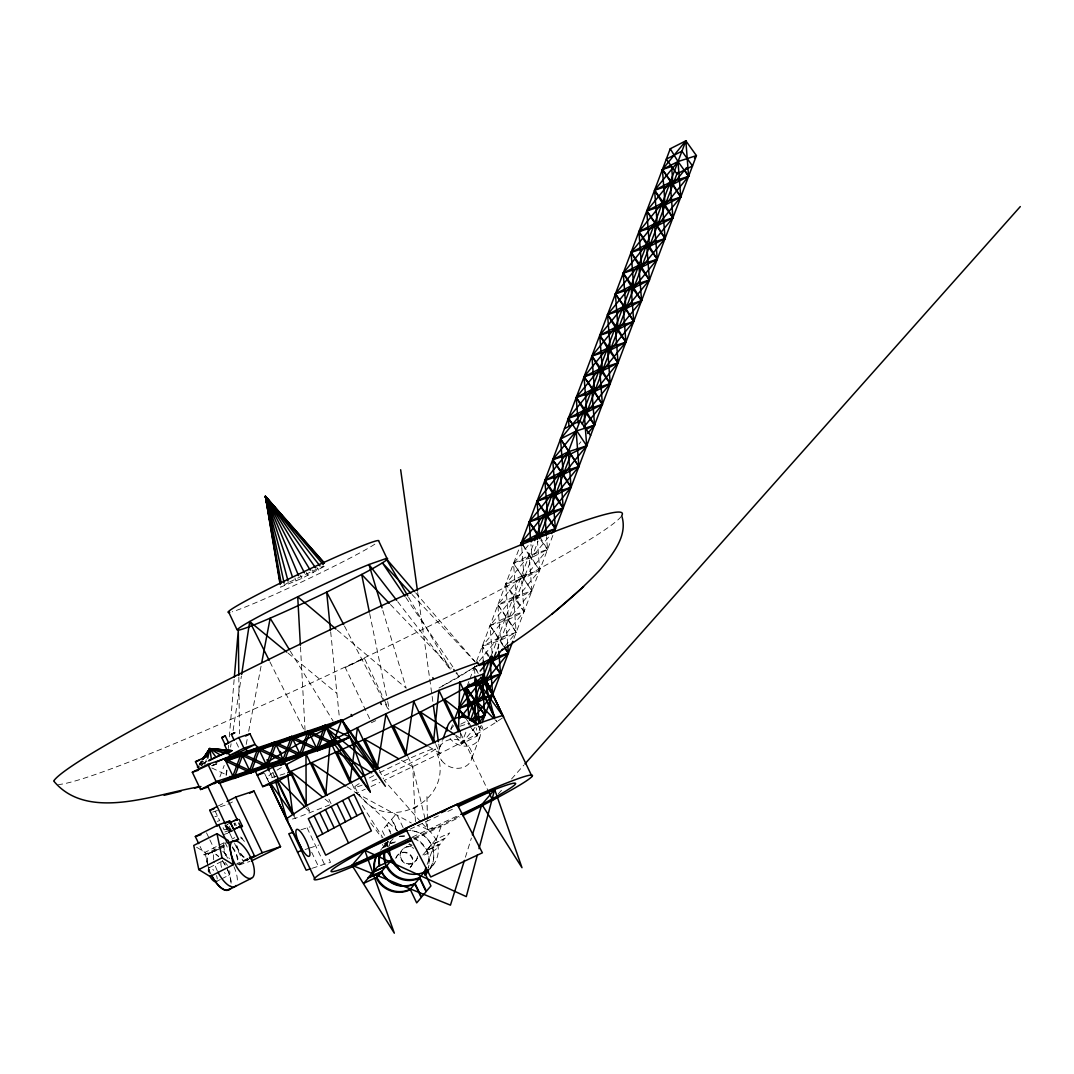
<?xml version="1.0" encoding="UTF-8"?>
<svg xmlns="http://www.w3.org/2000/svg" width="1074" height="1074" viewBox="0 0 1074 1074"><rect width="100%" height="100%" fill="white"/><g stroke="black" fill="none" stroke-linecap="round" stroke-linejoin="round"><path stroke-width="0.75" stroke-dasharray="5 3.75" d="M226.077 775.146L226.641 768.501M228.319 748.538L228.601 745.208M229.312 736.885L234.213 678.674M226.305 775.173L227.057 770.219M230.574 747.088L231.085 743.785M233.098 730.575L241.395 676.07M246.201 744.403L247.45 737.851M248.685 731.3L261.143 665.759M204.839 764.46L206.302 759.707M465.418 857.213L471.405 838.029M427.13 864.422L441.132 826.336L459.793 817.072M219.942 776.811L224.197 765.4M439.011 749.424L442.34 740.577M452.53 724.762L450.852 729.206L453.913 728.212M467.083 686.259L469.325 680.339M469.875 678.862L476.037 662.577M476.601 661.087L519.131 548.559M491.073 656.133L534.181 542.115M455.658 735.918L461.417 743.987L466.452 730.656M497.235 649.22L538.087 541.121M460.545 732.683L461.417 743.987L477.017 736.066L481.488 724.212M513.949 638.332L553.137 534.677M471.848 758.177L480.185 736.039M201.469 765.856L203.536 761.547M202.677 760.875L200.328 764.957L207.121 761.332M199.831 765.373L202.301 761.184M200.046 763.507L201.805 760.795M199.334 764.5L201.066 761.855M199.12 764.339L200.892 761.721M578.926 444.206L580.886 441.817M528.18 545.458L513.533 563.367L516.258 598.876L524.031 611.683L500.591 640.332L482.199 646.279L483.313 660.805M548.532 537.121L531.939 557.419L513.533 563.367L531.872 590.955L508.432 619.604L490.026 625.551L492.254 654.603M479.246 661.047L497.799 638.359L516.191 632.411L513.466 596.902L505.706 584.095L529.133 555.433L547.539 549.485L546.545 536.57M453.778 725.621L450.852 729.206L453.684 727.769M461.417 743.987L475.084 727.273M380.572 850.178L383.311 846.97A25.132 24.903 40.5 0 1 387.674 842.164M387.875 841.922L382.559 848.151A25.132 24.903 40.5 0 1 394.239 842.687M393.151 838.646L388.6 844.003L386.976 840.593M426.834 850.259L431.399 844.929M422.887 854.985L426.539 850.715L440.085 844.379L435.534 849.709L423.035 855.562M434.003 863.858L429.439 869.188A24.702 24.474 40.5 0 0 411.047 830.632M498.188 794.008L502.645 789.001M511.546 778.972L523.79 765.198M369.644 718.654L345.224 667.451L364.435 658.375L383.834 699.04M364.435 658.375L345.224 667.451M234.575 843.412L243.14 861.375L247.785 858.811M264.499 773.213L268.675 781.966L266.567 777.536L273.038 772.555L275.145 776.985M439.065 687.964L458.544 677.278L475.876 666.189M502.363 718.009C465.525 743.114 424.069 760.674 384.264 780.449L421.115 822.268M230.239 831.786L228.292 832.431L229.984 831.437M477.044 665.719L440.608 687.038M277.065 770.125L282.449 766.876M204.785 762.943L203.885 763.426A14.378 0.805 -25.5 0 0 202.905 764.782M229.46 831.665L231.017 830.873M354.782 786.745C378.652 840.324 461.149 801.835 435.145 749.102M288.45 582.551L280.556 587.156L301.942 578.376L326.241 565.354M417.356 806.574L410.953 809.635M289.712 581.907L319.515 567.878M474.856 673.465L474.359 667.021L477.192 665.571M218.358 805.903L225.58 802.238M227.983 804.225L235.206 800.56M196.555 847.198L205.013 852.367L223.902 842.768M231.984 839.049L234.682 837.68M460.773 724.158L466.452 721.285L469.338 725.312M200.073 846.419L204.114 854.904L217.19 848.259M218.64 847.52L225.902 843.828M210.182 852.89L217.378 849.037M218.828 848.299L226.104 844.607M204.114 854.904L218.17 849.722M219.62 848.984L226.882 845.292M209.349 867.658L222.036 861.214A7.787 3.182 63.1 0 1 227.46 865.443M235.743 864.463L247.866 858.301A11.626 4.739 63.1 0 1 236.441 843.882M237.582 864.812L248.363 859.334A12.781 5.209 63.1 0 1 235.81 843.493M239.126 864.489L247.799 860.086M216.049 881.7L220.277 879.552M221.687 878.841L228.735 875.256M216.894 763.654L215.565 764.285A14.378 0.805 -25.5 0 1 212.249 765.816M371.309 722.762L375.739 720.641M414.134 839.224L441.132 826.336L427.613 829.638L421.894 826.685L417.182 825.638M410.093 829.128L440.3 814.978M447.845 811.434L455.403 807.903M412.403 837.022L459.229 815.085M248.403 859.294L243.221 861.442M346.983 786.786L356.487 793.203L365.254 789.175M371.107 786.49L379.874 782.463M232.682 830.739L228.843 832.39M230.977 831.544L232.467 830.887M211.806 765.534L215.928 763.815M226.399 825.074L228.01 824.349M329.852 804.842L295.471 818.281L287.201 820.348M321.019 567.247L323.234 566.374M284.811 773.683L267.493 779.039L266.567 777.536M211.847 765.749L217.418 763.896M220.358 806.762L226.466 804.735M212.706 812.078L217.7 810.414M214.934 816.723L217.431 815.904M217.149 821.382L219.646 820.563L215.203 811.246M226.587 829.047L224.09 829.866L222.976 827.544M224.882 831.934L229.084 830.538L227.03 826.228M223.11 834.753L230.735 832.216L227.245 824.886M239.287 864.946L249.96 861.402M478.239 673.411L474.359 667.021L477.42 666.028M460.048 726.225L469.244 723.258L471.58 727.098M300.975 829.799L310.118 826.832M305.097 849.507L308.144 848.514M309.661 848.03L318.817 845.063M312.265 868.235L330.55 862.301L327.879 856.69M211.833 767.977L227.084 775.133M352.272 784.356L356.487 793.203L411.288 822.952M401.408 760.338L412.752 766.849L425.331 819.986M428.647 746.591L440.045 753.317L438.42 741.704M456.02 735.395L464.25 740.778M478.521 726.011L483.743 730.105L481.635 725.675M325.019 799.11L331.342 804.238L327.825 796.854M288.06 653.126L336.645 693.119M337.29 630.156L406.2 688.206L382.505 609.495M384.103 843.278L389.177 847.654L386.492 843.426M356.487 793.203L397.461 830.712M494.819 719.62L497.181 721.996L495.772 719.043M305.902 808.01L310.534 812.79L307.714 806.883M390.426 604.514L451.375 668.162M455.98 672.968L459.43 676.58L456.611 672.418M412.04 594.513L475.903 662.671M422.203 823.49L432.392 833.974L435.896 839.371A24.702 24.474 40.5 0 1 429.707 868.584M415.665 592.821L474.802 661.396M397.702 601.655L450.073 669.29M370.678 822.952L381.391 837.25M385.284 842.446L389.177 847.654M316.763 567.448L318.709 570.133M540.813 540.088L547.539 549.485L524.099 578.148L505.706 584.095L508.432 619.604L516.191 632.411L504.471 646.736L490.026 625.551L513.466 596.902L531.872 590.955L529.133 555.433L523.709 546.478M523.293 545.323L539.698 570.213L516.258 598.876L497.866 604.823L500.591 640.332L516.191 632.411L497.866 604.823L521.306 576.161L539.698 570.213L537.47 541.162M503.558 646.427L490.026 625.551L505.626 617.631L524.031 611.683L521.306 576.161L505.706 584.095L516.258 598.876L531.872 590.955L513.533 563.367L529.133 555.433L539.698 570.213L524.099 578.148L521.749 547.471M488.912 655.69L482.199 646.279L505.626 617.631L507.613 643.46M474.359 667.021L478.198 672.391M466.371 719.231L469.244 723.258M470.291 726.655L477.017 736.066L476.4 727.997M293.551 815.582L295.471 818.281M382.357 844.5L384.197 847.185M405.878 597.533L452.852 666.873M362.314 805.419L382.908 837.801M311.89 569.864L313.675 572.697M290.289 651.126L333.182 721.191M539.766 536.678L547.539 549.485L531.939 557.419L530.945 544.505M488.401 656.523L482.199 646.279L497.799 638.359L498.658 649.663M473.137 729.662L477.017 736.066M408.59 597.332L450.274 669.183M306.385 572.576L307.956 575.503M344.432 626.008L384.599 702.571M385.378 704.047L388.466 709.927M269.936 661.893L304.398 730.602M460.733 733.408L487.663 789.86M435.816 744.47L440.045 753.317M384.546 700.543L388.855 709.578M407.825 756.526L412.752 766.849L415.611 825.302M379.337 770.125L383.552 778.986M403.086 827.517L396.467 813.636L391.916 818.979L397.205 830.068M397.286 831.343L391.527 819.261L386.976 824.604L390.439 831.88M390.99 834.122L386.68 825.074L382.116 830.417L385.029 836.525M307.07 827.826L324.455 864.275M311.675 852.232L318.36 866.248M270.004 772.542L272.756 778.301M236.361 742.644L239.247 748.699M235.018 822.912L236.32 825.651M229.151 826.134L231.152 830.323L228.118 831.867L230.601 831.034L227.272 824.053M225.996 825.45L233.85 841.922M225.594 825.141L228.923 832.135M224.949 825.45L228.292 832.431M225.084 842.566L228.561 849.87M206.503 832.82L209.202 838.472M209.873 839.881L215.27 851.199M300.586 575.342L301.942 578.376M294.907 577.973L296.035 581.115M273.038 772.555L274.407 777.348M425.72 821.597L427.613 829.638L427.412 819.731M205.013 852.367L209.403 873.283M369.671 613.563L387.338 699.845M387.674 701.483L389.338 709.619M417.705 592.459L433.131 703.564M330.671 631.74L339.384 717.553M300.478 646.924L305.056 730.427M426.942 796.599L427.385 818.079M238.831 677.117L239.475 733.811M458.665 816.455A102.205 5.706 -25.5 0 1 414.296 838.002M408.684 844.406A25.132 24.903 40.5 0 1 411.611 845.923M389.352 846.057A24.702 24.474 40.5 0 1 390.506 841.385M379.672 772.636A44.719 2.497 -25.5 0 1 435.332 748.712A44.719 2.497 -25.5 0 1 380.746 777.267M376.598 779.106A44.719 2.497 -25.5 0 1 371.443 781.348M362.153 785.121A44.719 2.497 -25.5 0 1 360.676 782.758M369.349 777.965A44.719 2.497 -25.5 0 1 374.289 775.374M208.893 869.215A20.782 8.471 63.1 0 0 210.92 874.155A20.607 8.404 63.1 0 1 207.644 864.489M207.269 862.932A20.782 8.471 63.1 0 1 218.465 856.314M222.358 860.757A20.782 8.471 63.1 0 1 227.151 868.759M227.715 869.994A20.782 8.471 63.1 0 1 230.829 886.332M217.337 870.907A20.607 8.404 63.1 0 1 213.981 861.267M213.713 859.777A20.607 8.404 63.1 0 1 218.908 849.601M222.748 851.481A20.607 8.404 63.1 0 1 229.433 858.663M233.998 866.772A20.607 8.404 63.1 0 1 237.26 881.915M207.363 862.999A20.607 8.404 63.1 0 1 218.465 856.434M222.331 860.838A20.607 8.404 63.1 0 1 225.862 866.382M227.084 868.785A20.607 8.404 63.1 0 1 230.735 886.211M229.688 870.88A7.787 3.182 63.1 0 1 224.426 872.625M221.58 867.403A7.787 3.182 63.1 0 1 222.036 861.214M208.383 872.048A7.787 3.182 63.1 0 1 213.659 870.302M216.505 875.525A7.787 3.182 63.1 0 1 217.217 878.935M240.818 837.989A11.626 4.739 63.1 0 1 245.959 843.654M240.616 837.022A12.781 5.209 63.1 0 1 242.523 838.512M233.984 823.261A4.256 1.732 63.1 0 1 234.682 825.262M231.058 829.141A4.256 1.732 63.1 0 1 226.775 825.127M234.266 823.181A4.967 2.027 63.1 0 1 235.072 825.503M230.991 830.054A4.967 2.027 63.1 0 1 226.923 826.228M227.648 858.153A11.626 4.739 63.1 0 1 225.741 843.506M232.172 847.44A11.626 4.739 63.1 0 1 237.341 862.301M225.755 855.642A12.781 5.209 63.1 0 1 224.144 843.291M232.32 846.795A12.781 5.209 63.1 0 1 237.985 863.12M374.866 544.156A83.369 4.162 -25.4 0 1 303.405 581.168A83.369 4.162 -25.4 0 1 232.252 611.791M621.228 516.419A314.924 20.044 -25.4 0 1 352.849 663.356A314.924 20.044 -25.4 0 1 58.466 784.544M478.292 726.118A17.036 14.123 20.6 0 1 472.627 744.832A17.036 14.123 20.6 0 1 450.006 738.362M387.983 841.694A25.132 24.903 40.5 0 0 383.606 846.513L388.17 841.17A25.132 24.903 40.5 0 0 385.204 846.97M399.662 836.23A25.132 24.903 40.5 0 1 406.187 835.934M412.591 837.344A25.132 24.903 40.5 0 1 428.351 867.819M405.838 830.658A25.132 24.903 40.5 0 1 429.466 869.819M385.942 846.728A24.702 24.474 40.5 0 1 387.996 842.365M417.544 856.26A8.793 8.713 40.5 0 1 406.63 863.952A8.793 8.713 40.5 0 1 400.844 851.803A8.793 8.713 40.5 0 1 413.772 848.326M417.41 858.099A8.793 8.713 40.5 0 1 406.227 863.335A8.793 8.713 40.5 0 1 400.884 852.125A8.793 8.713 40.5 0 1 412.067 846.889M396.024 857.925A8.793 8.713 40.5 0 1 410.147 854.448A8.793 8.713 40.5 0 1 408.066 868.839M383.123 847.493A25.132 24.903 40.5 0 1 398.065 841.667M409.248 843.748A25.132 24.903 40.5 0 1 412.174 845.265M395.688 858.314A8.793 8.713 40.5 0 1 408.912 854.125A8.793 8.713 40.5 0 1 409.65 867.993M399.367 836.686A25.132 24.903 40.5 0 1 405.891 836.391M413.799 838.405A25.132 24.903 40.5 0 1 428.056 868.289M430.916 845.157L426.351 850.487L439.897 844.137L444.461 838.807L430.916 845.157M435.896 839.371L431.345 844.714L445.173 838.23L449.738 832.9L435.896 839.371M513.466 596.902L497.866 604.823L508.432 619.604L524.031 611.683L513.466 596.902M441.669 760.499A17.036 14.123 20.6 0 0 470.506 761.614A17.036 14.123 20.6 0 0 454.101 739.301A17.036 14.123 20.6 0 0 441.669 760.499"/><path stroke-width="1.5" d="M234.36 677.009L238.28 630.425L238.804 675.452M241.65 674.418L249.705 621.551L286.785 652.079M261.761 662.483L270.165 618.248L289.416 649.703M207.765 758.15L209.725 748.632L231.85 750.739L226.869 753.841M477.312 855.052L466.304 896.615L364.784 850.339L352.003 865.308L394.333 933.172L364.784 850.339L407.073 830.538M479.004 848.661L494.671 789.511L458.423 806.48M464.411 860.408L450.449 905.154L352.003 865.308L410.899 837.72M472.399 834.834L481.877 804.48L494.671 789.511L521.991 867.698L481.877 804.48L460.733 814.387M424.324 872.034L430.942 885.916L426.378 891.245L419.759 877.377L424.324 872.034L426.002 867.47M218.707 783.228L232.897 776.019L241.382 753.196L266.352 764.903L267.493 767.266L299.821 753.773L308.319 730.951L333.289 742.658L370.315 792.021L350.017 737.086L341.787 719.822L207.926 764.312L192.327 772.246L200.556 789.511L208.168 786.987M225.218 759.936L241.382 753.196L242.523 755.559L274.85 742.067L275.991 744.43L300.962 756.136L309.446 733.314L341.787 719.822L385.405 786.275L350.017 737.086L325.06 725.38L316.562 748.216L284.221 761.708L283.093 759.345L258.122 747.625L242.523 755.559L234.025 778.381L229.863 776.435M232.897 776.019L234.025 778.381L249.624 770.461L258.122 747.625L255.048 744.43L249.987 733.837L238.844 737.543L224.493 744.832L231.38 759.264M287.819 772.582C352.809 745.92 416.833 716.21 477.474 680.688L503.652 717.016L502.726 715.499C459.014 728.333 418.484 750.149 377.162 768.997L341.787 719.822L333.289 742.658L300.962 756.136L299.821 753.773L274.85 742.067L259.25 749.988L250.752 772.824L225.782 761.117L224.654 758.754L249.624 770.461L250.752 772.824L283.093 759.345L291.591 736.509L316.562 748.216L317.689 750.578L350.017 737.086L334.417 745.02L220.331 782.933M240.683 751.719L255.048 744.43L243.905 748.135L229.554 755.425L240.683 751.719L250.752 772.824L266.352 764.903L274.85 742.067L284.221 761.708L299.821 753.773M242.523 755.559L267.493 767.266L275.991 744.43L291.591 736.509L292.719 738.872L317.689 750.578L333.289 742.658M292.719 738.872L325.06 725.38L334.417 745.02L309.446 733.314L308.319 730.951L292.719 738.872L284.221 761.708L259.25 749.988L258.122 747.625L225.782 761.117L241.382 753.196M341.787 719.822L326.187 727.742L317.689 750.578L308.319 730.951L275.991 744.43M442.891 739.1L447.334 727.286M454.208 720.318L466.519 687.749L469.445 684.165M520.259 545.592L670.257 148.749L685.856 140.828L696.422 155.609L554.251 531.724M467.566 718.318L491.073 656.133M534.731 540.625L685.856 140.828L688.582 176.337L665.142 205L646.749 210.947L649.475 246.456L657.234 259.264L633.808 287.913L615.402 293.86L618.127 329.382L625.9 342.176L602.46 370.839L584.055 376.786L586.793 412.295L594.553 425.103L587.72 433.466M470.372 720.292L496.121 652.187M670.257 148.749L678.016 161.556L680.741 197.066L662.349 203.013L638.909 231.675L646.682 244.483L649.408 279.992L631.002 285.939L607.562 314.601L615.335 327.395L618.06 362.918L599.668 368.865L576.228 397.514L583.988 410.322L586.713 445.831L571.113 453.765L539.766 536.678L521.373 542.625L521.615 545.861M582.309 424.149L677.466 172.417M482.051 722.735L512.835 641.299M206.53 755.962L209.725 748.632L231.85 750.739M206.289 755.801L209.725 748.632L231.608 750.551M204.248 758.15L209.725 748.632L221.137 750.162M203.953 758.392L209.725 748.632L227.742 751.827L230.198 750.914M202.677 759.439L209.725 748.632L224.372 753.223L227.742 751.827M202.798 759.211L209.725 748.632L220.345 754.995L224.372 753.223M202.65 759.103L209.725 748.632L215.928 757.036L220.345 754.995M685.856 140.828L662.416 169.477L665.142 205L672.915 217.794L649.475 246.456L631.082 252.403L633.808 287.913L641.567 300.72L618.127 329.382L599.735 335.33L602.46 370.839L610.22 383.646L586.793 412.295L568.388 418.242L569.005 426.324M686.648 167.544L672.982 184.258L654.59 190.219L657.315 225.728L665.074 238.535L641.634 267.184L623.242 273.132L625.967 308.641L633.727 321.448L610.301 350.111L591.895 356.058L594.62 391.567L602.393 404.374L583.84 427.063M694.462 157.999L696.422 155.609L678.016 161.556L662.416 169.477L680.741 197.066L657.315 225.728L638.909 231.675L641.634 267.184L649.408 279.992L625.967 308.641L607.562 314.601L610.301 350.111L618.06 362.918L594.62 391.567L576.228 397.514L578.201 423.344M530.569 539.658L529.213 521.897L547.606 515.95L571.046 487.301L563.286 474.493L560.547 438.984L583.988 410.322L602.393 404.374L599.668 368.865L591.895 356.058L615.335 327.395L633.727 321.448L631.002 285.939L623.242 273.132L646.682 244.483L665.074 238.535L662.349 203.013L654.59 190.219L678.016 161.556L688.582 176.337L672.982 184.258L662.416 169.477L671.612 166.51L672.982 184.258L680.741 197.066L665.142 205L654.59 190.219L670.189 182.285L688.582 176.337L684.702 169.934M586.042 429.425L594.553 425.103L591.828 389.594L576.228 397.514L586.793 412.295L602.393 404.374L584.055 376.786L607.495 348.137L618.06 362.918L602.46 370.839L591.895 356.058L607.495 348.137L625.9 342.176L615.335 327.395L599.735 335.33L610.301 350.111L625.9 342.176L623.175 306.667L607.562 314.601L618.127 329.382L633.727 321.448L615.402 293.86L638.842 265.211L649.408 279.992L633.808 287.913L623.242 273.132L638.842 265.211L657.234 259.264L646.682 244.483L631.082 252.403L641.634 267.184L657.234 259.264L654.509 223.754L638.909 231.675L649.475 246.456L665.074 238.535L646.749 210.947L670.189 182.285L672.915 217.794L654.509 223.754L631.082 252.403L638.842 265.211L641.567 300.72L623.175 306.667L599.735 335.33L607.495 348.137L610.22 383.646L591.828 389.594L568.388 418.242L586.713 445.831L563.286 474.493L544.88 480.44L547.606 515.95L555.379 528.757L551.472 533.536M531.12 541.873L536.973 534.704L555.379 528.757L552.64 493.248L544.88 480.44L568.321 451.778L586.713 445.831M480.199 671.035L489.959 659.087L508.351 653.14L507.733 645.071M502.525 649.126L492.751 661.06L478.964 665.531M459.645 718.466L474.292 700.557L492.684 694.596L489.959 659.087L478.615 664.86M471.204 720.869L492.684 694.596L482.038 677.761M477.044 724.883L484.844 715.338L482.119 679.815L480.575 677.264M381.673 871.417L386.237 866.074L372.678 872.424L368.127 877.767L381.673 871.417A25.132 24.903 40.5 0 0 415.061 883.486L421.532 897.059L426.096 891.729L419.612 878.143A25.132 24.903 40.5 0 1 383.861 853.333M428.459 869.578A24.702 24.474 40.5 0 1 399.797 869.913L395.017 865.577L391.513 860.167L377.672 866.651L373.121 871.994L386.949 865.51L391.513 860.167L389.352 850.85M410.201 889.285L414.752 883.942A25.132 24.903 40.5 0 1 381.377 871.873L376.813 877.216A25.132 24.903 40.5 0 0 410.201 889.285L416.685 902.872L421.236 897.528L414.752 883.942M415.061 883.486L419.612 878.129M524.904 763.95L1020.3 206.584M501.652 650.334C537.389 626.988 571.274 600.433 600.554 569.287C612.274 554.412 628.263 536.074 621.712 515.721A314.924 20.044 -25.4 0 0 356.716 617.268A314.924 20.044 -25.4 0 0 53.7 781.013C88.055 822.442 156.348 793.538 199.643 786.786M552.09 614.086L583.585 586.713M221.754 737.556L225.258 735.878L228.614 742.939L225.097 744.591L221.727 737.529L225.258 735.878M199.187 769.387L195.441 761.641L206.638 756.485M231.34 734.334L234.857 732.683L231.366 734.361L234.025 739.986M198.274 766.205L197.347 766.957L198.999 766.769M199.106 769.32L210.303 764.164M225.285 823.959L207.752 786.289M237.394 820.093L218.841 781.187L214.196 783.738M238.831 823.087L254.538 856.018L249.893 858.582M261.586 766.635L262.002 767.534L261.076 766.017C328.899 724.024 402.28 689.186 477.527 662.685L478.467 664.188L478.105 663.437M236.656 820.147L237.824 819.381L236.683 819.731M239.985 827.141L241.153 826.362L240.012 826.712M204.959 757.452L205.953 756.901M225.003 759.587L227.258 758.338A14.378 0.805 -25.5 0 0 217.539 761.573L216.21 762.218M208.423 785.886L218.76 781.12M286.892 767.749L286.476 764.446C350.164 730.897 414.524 696.744 483.018 674.203L532.033 776.502M317.018 836.955L362.703 812.669M488.361 791.35L492.617 800.264L462.666 815.649M240.63 827.302L242.429 826.376L239.153 819.529M564.441 428.674L580.054 420.753L590.606 435.534M539.86 538.732L529.213 521.897L544.813 513.976L563.206 508.029L552.64 493.248L537.04 501.169L547.606 515.95L563.206 508.029L560.48 472.52L544.88 480.44L555.446 495.221L571.046 487.301L552.721 459.712L568.321 451.778L571.046 487.301L552.64 493.248L529.213 521.897L539.766 536.678L563.206 508.029L555.446 495.221L552.721 459.712L576.147 431.05L578.886 466.559L560.48 472.52L537.04 501.169L555.379 528.757L539.766 536.678L537.04 501.169L555.446 495.221L578.886 466.559L560.547 438.984L576.147 431.05L594.553 425.103L583.988 410.322L568.388 418.242L573.194 424.968M245.678 736.026L249.987 733.837M309.446 733.314L325.06 725.38L370.315 792.021M200.556 789.511L216.156 781.59L350.017 737.086M267.493 767.266L283.093 759.345M280.663 765.332L284.919 763.171L290.41 774.69L274.81 782.61L262.7 786.638L255.384 771.293M316.562 748.216L300.962 756.136L291.591 736.509L259.25 749.988M217.243 826.148L209.698 810.306L216.921 806.641M227.03 801.499L235.689 797.096L253.988 791.028L280.529 846.674L251.477 860.892M249.651 793.23L253.988 791.028M262.7 786.638L278.3 778.717L290.41 774.69M468.882 718.412L466.519 687.749L482.119 679.815L500.524 673.868L498.792 651.274M198.717 843.6L195.347 836.525L218.599 824.725L229.742 821.019L238.509 839.385L234.145 841.6M225.379 823.221L229.742 821.019M216.988 833.666L193.736 845.466L198.797 869.604L210.074 876.505L233.313 864.691L228.265 840.553L216.988 833.666L222.036 857.79L233.313 864.691M473.5 721.097L484.844 715.338L466.519 687.749L484.924 681.802L500.524 673.868L489.878 657.033M198.797 869.604L222.036 857.79M250.685 858.623L262.244 852.743L280.529 846.674M227.97 890.185L251.235 878.371A20.782 8.471 63.1 0 0 244.859 847.936A20.782 8.471 63.1 0 0 230.803 852.622A20.782 8.471 63.1 0 0 251.235 878.371M202.261 758.821L203.698 758.11M208.544 760.62L215.928 757.036M208.987 760.714L215.592 757.492A14.378 0.805 -25.5 0 1 226.842 753.317M228.977 823.221L230.427 822.496M231.997 821.691L230.319 822.509L233.649 829.49L236.978 827.92M231.944 821.771L233.649 820.939M235.273 828.752L238.468 827.262M249.275 858.099L254.538 856.018M233.42 821.086L235.139 820.281M197.938 760.808L199.281 760.217M218.76 783.335L249.624 770.461M266.352 764.903L234.025 778.381L224.654 758.754M234.763 820.482L236.374 819.757M238.092 827.477L239.703 826.752M196.824 761.278L195.535 761.708M235.877 820.026L237.273 819.422M239.207 827.007L240.603 826.416M239.421 827.477L242.429 826.376M192.327 772.246L198.408 770.219M225.782 761.117L326.187 727.742L377.162 768.997L306.184 805.755L286.261 818.844L301.15 847.587M284.919 763.171L272.809 767.198L257.21 775.133L263.264 773.119M209.698 810.306L213.901 808.91M195.347 836.525L200.932 834.673M238.509 839.385L227.352 843.09L218.599 824.725M406.375 841.989L411.06 840.459M571.113 453.765L552.721 459.712L563.286 474.493L578.886 466.559L560.547 438.984M469.513 720.292L484.844 715.338L466.519 687.749M293.35 832.269L288.772 833.746L306.157 870.209L310.735 868.718M297.471 851.977L302.036 850.501M164.134 795.297L180.942 791.229M194.501 788.074L200.945 786.517M227.661 751.048L230.923 751.478M214.518 749.652L217.713 750.337M398.575 758.7L364.556 739.154L378.625 768.648M427.224 745.745L393.057 725.541L407.127 755.049M371.698 772.891L336.793 751.894L351.56 782.879M454.651 734.495L420.337 712.008L435.118 742.993M345.613 785.859L311.648 762.929L327.127 795.378M475.903 723.97L444.555 699.483L460.034 731.931M247.691 751.102L243.905 748.135L238.844 737.543M322.482 797.069L290.839 771.481L307.016 805.406M336.014 629.082L297.726 596.822L300.384 645.259M493.637 718.439L464.035 688.796L480.226 722.721M279.253 780.556L304.748 806.816M389.271 603.306L361.669 574.483L326.657 592.136A83.369 4.162 -25.4 0 1 240.965 626.786A83.369 4.162 -25.4 0 1 368.959 564.521L386.09 558.534L414.564 591.559M410.899 593.291L382.398 562.87L404.938 596.151M324.415 563.044L265.439 496.389L280.005 583.853M324.039 562.857L265.439 496.389L280.354 584.014M293.793 529.495L265.439 496.389L281.16 582.994M323.261 564.682L265.439 496.389L268.916 514.459M270.648 502.901L265.439 496.389L284.1 583.048M319.985 565.931L265.439 496.389L268.084 507.72M326.187 727.742L363.522 775.764M396.682 600.326L368.959 564.521L382.022 607.897M268.352 500.417L265.439 496.389L288.02 580.953M523.293 545.323L521.373 542.625L544.813 513.976L546.424 534.959M504.512 647.77L508.351 653.14L484.924 681.802L483.313 660.805M489.959 659.087L500.524 673.868L477.084 702.53L458.692 708.478L459.43 718.157M465.404 717.875L458.692 708.478L482.119 679.815L492.684 694.596L477.084 702.53L475.352 679.923M270.393 783.107L292.584 814.226M315.541 567.784L265.439 496.389L266.822 501.142M386.949 851.185L399.797 869.913M268.124 500.632L265.439 496.389L292.423 576.832M269.614 783.47L287.201 820.348L275.32 780.543M310.252 570.146L265.439 496.389L267.144 501.102M522.931 545.189L521.373 542.625L536.973 534.704L537.349 539.551M504.471 646.736L508.351 653.14L492.751 661.06L492.389 656.227M464.116 717.445L458.692 708.478L474.292 700.557L476.144 724.762M407.758 595.895L386.09 558.534A83.369 4.162 -25.4 0 1 361.669 574.483L369.335 611.925M267.023 499.316L265.439 496.389L298.559 575.637M343.653 624.531L326.657 592.136L330.51 630.089M304.466 572.831L265.439 496.389L266.795 499.423M249.705 621.551L269.185 660.389M287.201 820.348L269.413 783.443L314.642 878.331M477.165 661.92L477.527 662.685M495.074 717.566L477.474 680.688L483.958 675.707L502.726 715.499L483.018 674.203L494.443 717.566L474.748 676.271L479.393 723.071L459.685 681.762L458.571 731.622L438.877 690.314L433.426 742.644L413.732 701.349L405.663 755.398L385.969 714.089L377.162 768.997L357.467 727.702L349.882 782.53L330.188 741.235L325.677 795.069L305.969 753.76L306.184 805.755L286.476 764.446M453.832 669.491L454.195 670.243M432.849 677.667L433.386 678.808M380.478 702.584L381.377 704.477M351.131 714.411L351.977 716.183M323.851 727.957L324.697 729.716M348.298 797.485L356.984 815.703M342.579 800.519L351.279 818.737M336.874 803.553L345.573 821.771M299.686 740.577L300.478 742.255M331.168 806.587L348.553 843.036M325.449 809.621L334.148 827.839M319.743 812.656L328.429 830.887M314.024 815.69L322.724 833.921M280.287 751.464L280.985 752.941M282.878 759.412L284.946 763.748M270.984 763.359L278.3 778.717M277.186 779.925L294.075 815.327M266.929 759.748L267.547 761.05M276.555 779.939L292.746 813.864L287.738 774.327M258.122 747.625L269.319 771.105M235.689 797.096L262.244 852.743M207.926 764.312L216.156 781.59M387.311 559.151L378.76 541.121A83.369 4.162 -25.4 0 0 298.934 574.08A83.369 4.162 -25.4 0 0 229.729 612.395M228.507 611.777L237.059 629.807M269.547 517.749L270.178 521.024M271.762 529.24L272.393 532.529M209.725 748.632L211.417 759.197M400.656 469.727L417.464 590.794M433.359 705.229L438.42 741.704M411.154 840.633A120.959 6.753 -25.5 0 1 321.462 873.122A120.959 6.753 -25.5 0 1 487.354 790.934A120.959 6.753 -25.5 0 1 492.617 800.264M457.43 805.339A102.205 5.706 -25.5 0 1 515.56 783.376A102.205 5.706 -25.5 0 1 462.975 814.28M411.315 839.385A102.205 5.706 -25.5 0 1 331.074 871.403A102.205 5.706 -25.5 0 1 406.831 829.034M441.32 812.669A102.205 5.706 -25.5 0 1 445.764 810.628M409.637 889.943A25.132 24.903 40.5 0 1 376.249 877.874M374.222 871.645A25.132 24.903 40.5 0 1 376.518 855.763M236.025 885.486A20.607 8.404 63.1 0 1 217.928 872.115M229.675 888.708A20.607 8.404 63.1 0 1 211.591 875.337M229.769 888.856A20.782 8.471 63.1 0 1 211.524 875.377M216.72 881.204A7.787 3.182 63.1 0 1 209.658 875.699M447.106 731.018A17.036 14.123 20.6 0 1 457.497 717.633A17.036 14.123 20.6 0 1 476.641 723.876M427.452 871.699A24.702 24.474 40.5 0 1 425.143 873.927M419.759 877.377A24.702 24.474 40.5 0 1 386.949 865.51M385.754 862.516A24.702 24.474 40.5 0 1 384.613 852.984M379.646 865.188A25.132 24.903 40.5 0 1 380.156 853.857M426.566 872.37A25.132 24.903 40.5 0 1 424.901 875.162M428.499 871.135A25.132 24.903 40.5 0 1 425.089 874.639M374.786 870.987A25.132 24.903 40.5 0 1 377.081 855.105M379.35 865.657A25.132 24.903 40.5 0 1 379.86 854.313M368.315 877.995L363.75 883.325L377.296 876.988L381.861 871.645L368.315 877.995M354.004 794.438L308.319 818.724L325.704 855.173L371.389 830.9L354.004 794.438M681.936 151.192L666.336 159.113L676.902 173.894L692.502 165.973L681.936 151.192M662.349 203.013L646.749 210.947L657.315 225.728L672.915 217.794L662.349 203.013M631.002 285.939L615.402 293.86L625.967 308.641L641.567 300.72L631.002 285.939M599.668 368.865L584.055 376.786L594.62 391.567L610.22 383.646L599.668 368.865M457.202 804.292L405.542 828.484L430.728 876.988L482.387 852.796L457.202 804.292M301.646 848.554L298.357 841.654A14.781 3.732 65.3 0 1 299.471 830.605A14.781 3.732 65.3 0 1 309.876 852.434A14.781 3.732 65.3 0 1 301.646 848.554"/></g></svg>
